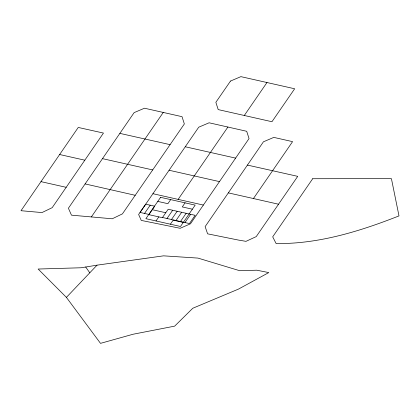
<?xml version="1.0" encoding="UTF-8"?>
<svg xmlns="http://www.w3.org/2000/svg" width="420" height="420" viewBox="0 0 420 420"><rect width="100%" height="100%" fill="white"/><g stroke="black" fill="none" stroke-linecap="round" stroke-linejoin="round"><path stroke-width="0.63" d="M66.181 187.32L103.462 133.067L78.246 127.449L21 210.709L42 212.572L52.185 207.669L66.181 187.32L40.987 181.645M91.361 216.93L163.254 112.445M135.214 195.3L122.42 213.88L112.235 218.783L71.463 215.166L68.408 208.22L134.127 112.618L144.485 108.218L182.023 116.671L184.343 123.958L135.214 195.3L85.108 183.923M169.082 170.252L198.728 127.202L209.102 122.792L246.703 131.287L249.044 138.558L190.491 223.792L180.143 228.291L141.251 220.416L138.626 214.457L169.082 170.252L219.471 181.613M144.532 213.444L150.213 205.191M148.89 214.657L154.707 206.204L145.719 204.178L140.044 212.431L149.027 214.457M156.009 220.962L158.807 216.893M170.693 199.61L167.89 203.684L157.784 201.406M178.122 199.39L227.903 127.04M166.997 218.505L172.678 210.252M171.491 219.518L177.166 211.265M244.293 115.489L266.984 82.525M170.384 224.201L173.187 220.133L183.293 222.411M185.068 202.85L182.27 206.923L192.381 209.202M175.985 220.532L181.66 212.273M180.479 221.54L186.155 213.287M184.968 222.553L190.649 214.3M228.322 192.88L253.439 198.539L292.577 141.64L273.803 137.393L263.429 141.803L205.139 226.616L207.606 233.835L238.445 240.072L245.984 241.343L256.237 236.607L297.728 176.353L247.422 165.086M66.407 297.381L97.046 265.156L163.548 255.843L197.946 258.09L239.704 270.716L256.746 270.202L268.805 272.58L238.418 289.123L192.801 308.243L174.652 326.141L133.077 334.241L100.511 343.355L66.407 297.381L38.141 269.036L81.097 267.766L97.046 265.156M185.252 146.764L235.615 158.12M170.095 144.653L119.858 133.376M102.49 158.645L152.686 169.932M59.64 154.518L84.808 160.188M152.922 193.704L203.359 205.065M152.297 209.706L165.774 212.741M162.503 217.492L189.462 223.566L195.143 215.313L168.184 209.239L162.367 217.691L148.696 214.615M253.439 198.539L278.539 204.22M85.691 267.005L89.812 272.837M160.582 197.337L145.898 218.684L180.495 226.48L195.179 205.128L160.582 197.337M312.695 178.726L272.695 236.838L276.134 243.579C318.649 244.046 359.846 231.357 399 215.901L391.414 178.626L312.695 178.726M230.512 81.055L215.854 102.317L218.195 109.594L271.95 121.727L294.661 88.767L240.886 76.645L230.512 81.055"/></g></svg>
